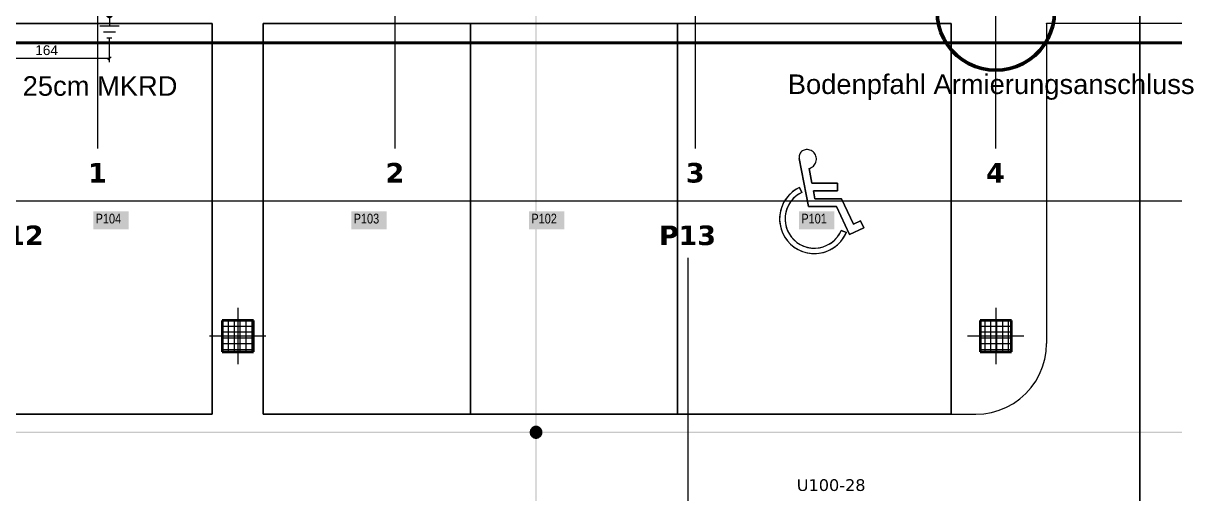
# Model space of a CAD drawing. Extents: x -1132 to 613, y -179 to 712.
# Drawn here: x -121.3 to 178, y 139.1 to 259.4 of the extents above; entities that cross this region are included whole.
import ezdxf
from ezdxf.lldxf.tags import DXFTag

# ---------------------------------------------------------------- set-up
doc = ezdxf.new("R2010")
doc.units = 0
doc.layers.get('0').update_dxf_attribs({"lineweight": 13})
for name, color, linetype, lineweight, true_color in [('A-____-MATC-OTLN', 7, 'Strichpunkt - Mittel', 40, 0x0080ff), ('A-DETL-____-OTLN', 5, 'Continuous', 9, 0x0000ff), ('EL01_VVV_Mass Blitzschutz', 3, 'Continuous', 13, 0x00ff00), ('EL01_WAN_Blitzschutz Text', 1, 'Continuous', 13, 0xff0000), ('EL01_WAN_Leitung_Potentialausgleich', 1, 'fein_strichliert', 13, 0xff0000), ('EL01_WAN_Potentialausgleich', 1, 'Continuous', 13, 0xff0000), ('S-GRID-____-IDEN', 7, 'Continuous', 9, 0x5555aa)]:
    doc.layers.add(name, color=color, linetype=linetype, lineweight=lineweight, true_color=true_color)
for name, color, linetype, lineweight in [('A-AREA-____-IDEN', 7, 'Continuous', 5), ('A-DETL-____-HDLN', 7, '_Verdeckte Linien_', 9), ('A-DETL-____-THIN', 7, 'Continuous', 9), ('A-FLOR-____-OTLN', 7, 'Continuous', 9), ('C-PRKG-____-IDEN', 7, 'Continuous', 5), ('C-PRKG-____-OTLN', 7, 'Continuous', 9), ('S-COLS-____-MCUT', 7, 'Continuous', 35), ('S-COLS-____-OTLN', 7, 'Continuous', 9), ('S-GRID-____-OTLN', 7, 'Continuous', 5)]:
    doc.layers.add(name, color=color, linetype=linetype, lineweight=lineweight)
doc.styles.get("Standard").update_dxf_attribs({"font": 'arial.ttf'})
tags = doc.linetypes.add('_Rasterlinie_', pattern=[0.375, 0.2, -0.05, 0.075, -0.05]).pattern_tags.tags
tags[10:11] = [DXFTag(74, 4), DXFTag(75, 0), DXFTag(340, '0'), DXFTag(46, 1.0), DXFTag(50, 0.0), DXFTag(44, 0.0), DXFTag(45, 0.0)]
tags[8:9] = [DXFTag(74, 4), DXFTag(75, 0), DXFTag(340, '0'), DXFTag(46, 1.0), DXFTag(50, 0.0), DXFTag(44, 0.0), DXFTag(45, 0.0)]
tags[6:7] = [DXFTag(74, 4), DXFTag(75, 0), DXFTag(340, '0'), DXFTag(46, 1.0), DXFTag(50, 0.0), DXFTag(44, 0.0), DXFTag(45, 0.0)]
tags[4:5] = [DXFTag(74, 4), DXFTag(75, 0), DXFTag(340, '0'), DXFTag(46, 1.0), DXFTag(50, 0.0), DXFTag(44, 0.0), DXFTag(45, 0.0)]
tags = doc.linetypes.add('_Strichpunkt - Mittel_', pattern=[0.35, 0.15, -0.1, 0, -0.1]).pattern_tags.tags
tags[10:11] = [DXFTag(74, 4), DXFTag(75, 0), DXFTag(340, '0'), DXFTag(46, 1.0), DXFTag(50, 0.0), DXFTag(44, 0.0), DXFTag(45, 0.0)]
tags[8:9] = [DXFTag(74, 4), DXFTag(75, 0), DXFTag(340, '0'), DXFTag(46, 1.0), DXFTag(50, 0.0), DXFTag(44, 0.0), DXFTag(45, 0.0)]
tags[6:7] = [DXFTag(74, 4), DXFTag(75, 0), DXFTag(340, '0'), DXFTag(46, 1.0), DXFTag(50, 0.0), DXFTag(44, 0.0), DXFTag(45, 0.0)]
tags[4:5] = [DXFTag(74, 4), DXFTag(75, 0), DXFTag(340, '0'), DXFTag(46, 1.0), DXFTag(50, 0.0), DXFTag(44, 0.0), DXFTag(45, 0.0)]
tags = doc.linetypes.add('_Verdeckte Linien_', pattern=[0.15, 0.1, -0.05]).pattern_tags.tags
tags[6:7] = [DXFTag(74, 4), DXFTag(75, 0), DXFTag(340, '0'), DXFTag(46, 1.0), DXFTag(50, 0.0), DXFTag(44, 0.0), DXFTag(45, 0.0)]
tags[4:5] = [DXFTag(74, 4), DXFTag(75, 0), DXFTag(340, '0'), DXFTag(46, 1.0), DXFTag(50, 0.0), DXFTag(44, 0.0), DXFTag(45, 0.0)]
tags = doc.linetypes.add('fein_strichliert', pattern=[4, 1, -2, 1]).pattern_tags.tags
tags[8:9] = [DXFTag(74, 4), DXFTag(75, 0), DXFTag(340, '0'), DXFTag(46, 0.0), DXFTag(50, 0.0), DXFTag(44, 0.0), DXFTag(45, 0.0)]
tags[6:7] = [DXFTag(74, 4), DXFTag(75, 0), DXFTag(340, '0'), DXFTag(46, 0.0), DXFTag(50, 0.0), DXFTag(44, 0.0), DXFTag(45, 0.0)]
tags[4:5] = [DXFTag(74, 4), DXFTag(75, 0), DXFTag(340, '0'), DXFTag(46, 0.0), DXFTag(50, 0.0), DXFTag(44, 0.0), DXFTag(45, 0.0)]
tags = doc.linetypes.add('Strichpunkt - Mittel', pattern=[0.35, 0.15, -0.1, 0, -0.1]).pattern_tags.tags
tags[10:11] = [DXFTag(74, 4), DXFTag(75, 0), DXFTag(340, '0'), DXFTag(46, 1.0), DXFTag(50, 0.0), DXFTag(44, 0.0), DXFTag(45, 0.0)]
tags[8:9] = [DXFTag(74, 4), DXFTag(75, 0), DXFTag(340, '0'), DXFTag(46, 1.0), DXFTag(50, 0.0), DXFTag(44, 0.0), DXFTag(45, 0.0)]
tags[6:7] = [DXFTag(74, 4), DXFTag(75, 0), DXFTag(340, '0'), DXFTag(46, 1.0), DXFTag(50, 0.0), DXFTag(44, 0.0), DXFTag(45, 0.0)]
tags[4:5] = [DXFTag(74, 4), DXFTag(75, 0), DXFTag(340, '0'), DXFTag(46, 1.0), DXFTag(50, 0.0), DXFTag(44, 0.0), DXFTag(45, 0.0)]

# ---------------------------------------------------------------- blocks, each defined once
blk = doc.blocks.new('Referenz-A0ULN8GXQT', base_point=(-1139.87, -119.94))
at = {"layer": 'A-____-MATC-OTLN', "color": 0, "linetype": 'Strichpunkt - Mittel', "ltscale": 0.4}
blk.add_line((-1114.83, 254.4), (174.99, 254.4), dxfattribs=at)
at = {"layer": 'A-DETL-____-HDLN', "color": 0, "linetype": '_Verdeckte Linien_', "ltscale": 0.13}
for p, q in [((164.2, -48.2), (164.2, 411)), ((164.2, 411), (164.2, -48.2))]:
    blk.add_line(p, q, dxfattribs=at)
at = {"layer": 'A-DETL-____-OTLN', "color": 0, "linetype": '_Strichpunkt - Mittel_', "ltscale": 0.13}
for p, q in [((-66.5, 186.6), (-66.5, 172.2)), ((127.4, 186.6), (127.4, 172.2)), ((-59.3, 179.4), (-73.7, 179.4)), ((134.6, 179.4), (120.2, 179.4))]:
    blk.add_line(p, q, dxfattribs=at)
at = {"layer": 'A-DETL-____-THIN', "color": 0, "linetype": 'Continuous', "ltscale": 0.13}
for p, q in [((140.4, 259.4), (140.4, 177.51)), ((140.28, 175.48), (140.4, 177.51)), ((139.94, 173.48), (140.28, 175.48)), ((138.6, 169.65), (139.38, 171.53)), ((139.38, 171.53), (139.94, 173.48)), ((136.45, 166.22), (137.62, 167.88)), ((137.62, 167.88), (138.6, 169.65)), ((133.58, 163.36), (135.09, 164.71)), ((135.09, 164.71), (136.45, 166.22)), ((130.15, 161.2), (131.93, 162.18)), ((131.93, 162.18), (133.58, 163.36)), ((116, 159.41), (122.3, 159.41)), ((122.3, 159.41), (124.32, 159.52)), ((124.32, 159.52), (126.32, 159.86)), ((126.32, 159.86), (128.27, 160.42)), ((128.27, 160.42), (130.15, 161.2))]:
    blk.add_line(p, q, dxfattribs=at)
at = {"layer": 'A-FLOR-____-OTLN', "color": 0, "linetype": 'Continuous', "ltscale": 0.13}
for p, q in [((140.4, 259.4), (140.4, 259.42)), ((174.99, 259.4), (140.4, 259.4))]:
    blk.add_line(p, q, dxfattribs=at)
at = {"layer": 'C-PRKG-____-IDEN', "color": 7, "linetype": 'Continuous', "ltscale": 0.13, "true_color": 0xffffff}
for points in [[(-103.46, 206.73), (-94.39, 206.73), (-103.46, 211.33)], [(-94.39, 206.73), (-103.46, 211.33), (-94.39, 211.33)], [(-37.46, 206.73), (-28.39, 206.73), (-37.46, 211.33)], [(-28.39, 206.73), (-37.46, 211.33), (-28.39, 211.33)], [(7.98, 206.73), (17.06, 206.73), (7.98, 211.33)], [(17.06, 206.73), (7.98, 211.33), (17.06, 211.33)], [(77.04, 206.73), (86.11, 206.73), (77.04, 211.33)], [(86.11, 206.73), (77.04, 211.33), (86.11, 211.33)]]:
    blk.add_solid(points, dxfattribs=at)
at = {"layer": 'C-PRKG-____-OTLN', "color": 0, "linetype": 'Continuous', "ltscale": 0.13}
for p, q in [((-73, 259.39), (-126, 259.39)), ((-73, 259.39), (-126, 259.39)), ((-126, 259.39), (-73, 259.39)), ((-73, 159.41), (-73, 259.39)), ((-73, 159.41), (-73, 259.39)), ((-73, 259.39), (-73, 159.41)), ((-73, 259.39), (-73, 259.39)), ((-7, 259.39), (-60, 259.39)), ((-60, 159.41), (-60, 259.39)), ((-7, 259.39), (-60, 259.39)), ((-60, 259.39), (-60, 159.41)), ((-60, 159.41), (-60, 259.39)), ((-60, 259.39), (-7, 259.39)), ((-60, 259.39), (-60, 259.39)), ((46, 259.39), (-7, 259.39)), ((-7, 159.41), (-7, 259.39)), ((46, 259.39), (-7, 259.39)), ((-7, 259.39), (-7, 159.41)), ((-7, 159.41), (-7, 259.39)), ((-7, 259.39), (46, 259.39)), ((-7, 259.39), (-7, 259.39)), ((-7, 159.41), (-7, 259.39)), ((-7, 159.41), (-7, 259.39)), ((-7, 259.39), (-7, 159.41)), ((-7, 259.39), (-7, 259.39)), ((46, 159.41), (46, 259.39)), ((46, 159.41), (46, 259.39)), ((46, 259.39), (46, 159.41)), ((46, 259.39), (46, 259.39)), ((116, 259.39), (46, 259.39)), ((116, 259.39), (46, 259.39)), ((46, 259.39), (46, 159.41)), ((46, 159.41), (46, 259.39)), ((46, 259.39), (116, 259.39)), ((46, 259.39), (46, 259.39)), ((116, 159.41), (116, 259.39)), ((116, 259.39), (116, 159.41)), ((116, 259.39), (116, 259.39)), ((77.06, 225.17), (77.06, 225.17)), ((77.1, 225.55), (77.07, 225.3)), ((77.1, 225.55), (77.07, 225.3)), ((77.07, 225.3), (77.07, 225.05)), ((77.07, 225.3), (77.07, 225.05)), ((77.07, 225.05), (77.1, 224.8)), ((77.07, 225.05), (77.1, 224.8)), ((77.17, 225.79), (77.1, 225.55)), ((77.17, 225.79), (77.1, 225.55)), ((77.1, 224.8), (79.48, 212.53)), ((79.48, 212.53), (77.1, 224.8)), ((77.27, 226.03), (77.17, 225.79)), ((77.27, 226.03), (77.17, 225.79)), ((77.39, 226.24), (77.27, 226.03)), ((77.39, 226.24), (77.27, 226.03)), ((77.55, 226.44), (77.39, 226.24)), ((77.55, 226.44), (77.39, 226.24)), ((77.73, 226.62), (77.55, 226.44)), ((77.72, 226.62), (77.55, 226.44)), ((77.93, 226.77), (77.73, 226.62)), ((77.93, 226.77), (77.73, 226.62)), ((78.14, 226.9), (77.93, 226.77)), ((78.14, 226.9), (77.93, 226.77)), ((78.38, 226.99), (78.14, 226.9)), ((78.38, 226.99), (78.14, 226.9)), ((78.62, 227.06), (78.38, 226.99)), ((78.62, 227.06), (78.38, 226.99)), ((78.93, 227.1), (78.62, 227.06)), ((78.93, 227.1), (78.62, 227.06)), ((79.25, 227.1), (78.93, 227.1)), ((79.25, 227.1), (78.93, 227.1)), ((79.56, 227.05), (79.25, 227.1)), ((79.56, 227.05), (79.25, 227.1)), ((79.86, 226.97), (79.56, 227.05)), ((79.86, 226.97), (79.56, 227.05)), ((80.16, 226.85), (79.86, 226.97)), ((80.16, 226.85), (79.86, 226.97)), ((80.43, 226.7), (80.16, 226.85)), ((80.43, 226.7), (80.16, 226.85)), ((80.68, 226.51), (80.43, 226.7)), ((80.68, 226.51), (80.43, 226.7)), ((80.9, 226.28), (80.68, 226.51)), ((80.9, 226.28), (80.68, 226.51)), ((81.1, 226.04), (80.9, 226.28)), ((81.1, 226.04), (80.9, 226.28)), ((81.26, 225.76), (81.1, 226.04)), ((81.26, 225.76), (81.1, 226.04)), ((81.38, 225.47), (81.26, 225.76)), ((81.38, 225.47), (81.26, 225.76)), ((81.46, 225.17), (81.38, 225.47)), ((81.46, 225.17), (81.38, 225.47)), ((81.51, 224.86), (81.46, 225.17)), ((81.51, 224.86), (81.46, 225.17)), ((81.48, 224.23), (81.51, 224.54)), ((81.48, 224.23), (81.51, 224.54)), ((81.51, 224.54), (81.51, 224.86)), ((81.51, 224.55), (81.51, 224.86)), ((81.52, 224.67), (81.52, 224.67)), ((79.62, 222.3), (79.92, 222.39)), ((79.62, 222.3), (79.92, 222.39)), ((80.35, 218.53), (79.62, 222.3)), ((79.62, 222.3), (80.35, 218.53)), ((79.62, 222.3), (79.62, 222.3)), ((79.92, 222.39), (80.21, 222.52)), ((79.92, 222.39), (80.21, 222.52)), ((80.21, 222.52), (80.48, 222.68)), ((80.21, 222.52), (80.48, 222.68)), ((80.48, 222.68), (80.73, 222.88)), ((80.48, 222.68), (80.73, 222.88)), ((80.73, 222.88), (80.94, 223.1)), ((80.73, 222.88), (80.94, 223.1)), ((80.94, 223.1), (81.13, 223.36)), ((80.94, 223.1), (81.13, 223.36)), ((81.13, 223.36), (81.28, 223.63)), ((81.13, 223.36), (81.28, 223.63)), ((81.28, 223.63), (81.4, 223.93)), ((81.28, 223.63), (81.4, 223.93)), ((81.4, 223.93), (81.48, 224.23)), ((81.4, 223.93), (81.48, 224.23)), ((86.88, 218.53), (80.35, 218.53)), ((80.35, 218.53), (86.88, 218.53)), ((80.35, 218.53), (80.35, 218.53)), ((86.88, 216.53), (86.88, 218.53)), ((86.88, 218.53), (86.88, 216.53)), ((86.88, 218.53), (86.88, 218.53)), ((74.77, 215.74), (74.26, 215.2)), ((75.29, 216.21), (74.46, 215.42)), ((75.52, 216.4), (74.77, 215.75)), ((76.21, 216.89), (75.29, 216.21)), ((76.34, 216.97), (75.52, 216.4)), ((76.97, 215.71), (76.19, 215.14)), ((77.22, 217.44), (76.21, 216.89)), ((77.01, 215.74), (76.26, 215.2)), ((77.22, 217.44), (76.34, 216.97)), ((77.81, 216.18), (76.97, 215.71)), ((77.81, 216.18), (77.01, 215.74)), ((77.81, 216.18), (77.22, 217.44)), ((77.22, 217.44), (77.81, 216.18)), ((77.22, 217.44), (77.22, 217.44)), ((77.81, 216.18), (77.81, 216.18)), ((81.13, 214.53), (80.74, 216.53)), ((80.74, 216.53), (86.88, 216.53)), ((86.88, 216.53), (80.74, 216.53)), ((80.74, 216.53), (81.13, 214.53)), ((80.74, 216.53), (80.74, 216.53)), ((86.88, 216.53), (86.88, 216.53)), ((72.67, 212.51), (72.34, 211.41)), ((72.72, 212.65), (72.48, 211.94)), ((73.14, 213.56), (72.67, 212.51)), ((73.03, 213.33), (72.72, 212.65)), ((73.38, 213.99), (73.03, 213.33)), ((73.74, 214.53), (73.14, 213.56)), ((73.8, 214.61), (73.38, 213.99)), ((74.46, 215.42), (73.74, 214.53)), ((74.26, 215.2), (73.8, 214.61)), ((74.38, 212.9), (73.98, 212.02)), ((74.38, 212.9), (74.08, 212.28)), ((74.88, 213.72), (74.38, 212.9)), ((74.73, 213.5), (74.38, 212.9)), ((75.13, 214.05), (74.73, 213.5)), ((75.49, 214.47), (74.88, 213.72)), ((75.58, 214.57), (75.13, 214.05)), ((76.19, 215.14), (75.49, 214.47)), ((76.26, 215.2), (75.58, 214.57)), ((79.48, 212.53), (86.68, 212.53)), ((86.68, 212.53), (79.48, 212.53)), ((79.48, 212.53), (79.48, 212.53)), ((87.96, 214.53), (81.13, 214.53)), ((81.13, 214.53), (87.96, 214.53)), ((81.13, 214.53), (81.13, 214.53)), ((86.68, 212.53), (90.02, 205.37)), ((90.02, 205.37), (86.68, 212.53)), ((86.68, 212.53), (86.68, 212.53)), ((90.99, 208.03), (87.96, 214.53)), ((87.96, 214.53), (90.99, 208.03)), ((87.96, 214.53), (87.96, 214.53)), ((72.17, 210.48), (72.11, 209.74)), ((72.15, 210.28), (72.11, 209.14)), ((72.11, 209.74), (72.11, 208.99)), ((72.34, 211.41), (72.15, 210.28)), ((72.29, 211.22), (72.17, 210.48)), ((72.48, 211.94), (72.29, 211.22)), ((73.56, 210.28), (73.51, 209.59)), ((73.54, 210.14), (73.51, 209.18)), ((73.51, 209.59), (73.52, 208.9)), ((73.7, 211.1), (73.54, 210.14)), ((73.67, 210.96), (73.56, 210.28)), ((73.85, 211.63), (73.67, 210.96)), ((73.98, 212.02), (73.7, 211.1)), ((74.08, 212.28), (73.85, 211.63)), ((72.11, 209.4), (72.11, 209.4)), ((72.11, 209.14), (72.22, 208)), ((72.11, 208.99), (72.18, 208.25)), ((72.18, 208.25), (72.31, 207.51)), ((72.22, 208), (72.47, 206.88)), ((72.31, 207.51), (72.5, 206.79)), ((72.47, 206.88), (72.86, 205.81)), ((72.5, 206.79), (72.75, 206.08)), ((73.51, 209.18), (73.6, 208.22)), ((73.52, 208.9), (73.6, 208.22)), ((73.6, 208.22), (73.81, 207.28)), ((73.6, 208.22), (73.74, 207.54)), ((73.74, 207.54), (73.94, 206.88)), ((73.81, 207.28), (74.14, 206.37)), ((73.94, 206.88), (74.2, 206.25)), ((90.02, 205.37), (93.65, 207.06)), ((93.65, 207.06), (90.02, 205.37)), ((92.8, 208.88), (90.99, 208.03)), ((90.99, 208.03), (92.8, 208.88)), ((90.99, 208.03), (90.99, 208.03)), ((93.65, 207.06), (92.8, 208.88)), ((92.8, 208.88), (93.65, 207.06)), ((92.8, 208.88), (92.8, 208.88)), ((93.65, 207.06), (93.65, 207.06)), ((72.75, 206.08), (73.06, 205.4)), ((72.86, 205.81), (73.39, 204.79)), ((73.06, 205.4), (73.42, 204.75)), ((73.39, 204.79), (74.05, 203.85)), ((73.42, 204.75), (74.11, 203.77)), ((74.05, 203.85), (74.82, 203)), ((74.11, 203.77), (74.93, 202.9)), ((74.14, 206.37), (74.59, 205.52)), ((74.2, 206.25), (74.52, 205.63)), ((74.52, 205.63), (75.09, 204.8)), ((74.59, 205.52), (75.14, 204.72)), ((75.09, 204.8), (75.76, 204.04)), ((75.14, 204.72), (75.79, 204.01)), ((75.76, 204.04), (76.53, 203.39)), ((75.79, 204.01), (76.53, 203.39)), ((85.08, 203.12), (85.89, 203.73)), ((85.53, 203.44), (86.26, 204.07)), ((85.89, 203.73), (86.61, 204.44)), ((86.26, 204.07), (86.9, 204.79)), ((86.61, 204.44), (87.23, 205.24)), ((86.9, 204.79), (87.45, 205.59)), ((86.92, 202.77), (87.76, 203.62)), ((87.23, 205.24), (87.58, 205.83)), ((87.25, 203.08), (88.01, 203.93)), ((87.45, 205.59), (87.88, 206.45)), ((87.58, 205.83), (87.88, 206.45)), ((87.76, 203.62), (88.47, 204.58)), ((89.17, 205.9), (87.88, 206.45)), ((87.88, 206.45), (89.17, 205.9)), ((87.88, 206.45), (87.88, 206.45)), ((88.01, 203.93), (88.65, 204.88)), ((88.47, 204.58), (88.85, 205.23)), ((88.65, 204.88), (89.17, 205.9)), ((88.85, 205.23), (89.17, 205.9)), ((89.17, 205.9), (89.17, 205.9)), ((90.02, 205.37), (90.02, 205.37)), ((74.82, 203), (75.69, 202.26)), ((74.93, 202.9), (75.86, 202.15)), ((75.69, 202.26), (76.66, 201.64)), ((75.86, 202.15), (76.88, 201.52)), ((76.53, 203.39), (77.34, 202.86)), ((76.53, 203.39), (77.38, 202.84)), ((76.66, 201.64), (77.69, 201.15)), ((76.88, 201.52), (77.97, 201.04)), ((77.34, 202.86), (78.21, 202.45)), ((77.38, 202.84), (78.3, 202.41)), ((77.69, 201.15), (78.78, 200.79)), ((77.97, 201.04), (79.12, 200.71)), ((78.21, 202.45), (79.13, 202.14)), ((78.3, 202.41), (79.26, 202.11)), ((78.78, 200.79), (79.9, 200.58)), ((79.12, 200.71), (80.3, 200.54)), ((79.13, 202.14), (80.08, 201.96)), ((79.26, 202.11), (80.26, 201.94)), ((79.9, 200.58), (81.05, 200.51)), ((80.08, 201.96), (81.04, 201.91)), ((80.26, 201.94), (81.27, 201.91)), ((80.3, 200.54), (81.5, 200.52)), ((81.04, 201.91), (82, 201.98)), ((81.05, 200.51), (82.19, 200.59)), ((81.27, 201.91), (82.28, 202.02)), ((81.5, 200.52), (82.68, 200.67)), ((82, 201.98), (82.95, 202.17)), ((82.19, 200.59), (83.32, 200.82)), ((82.28, 202.02), (83.26, 202.26)), ((82.68, 200.67), (83.84, 200.98)), ((82.95, 202.17), (83.86, 202.48)), ((83.26, 202.26), (84.2, 202.63)), ((83.32, 200.82), (84.4, 201.19)), ((83.84, 200.98), (84.94, 201.43)), ((83.86, 202.48), (84.73, 202.9)), ((84.2, 202.63), (85.08, 203.12)), ((84.4, 201.19), (85.43, 201.69)), ((84.73, 202.9), (85.53, 203.44)), ((84.94, 201.43), (85.98, 202.03)), ((85.43, 201.69), (86.38, 202.33)), ((85.98, 202.03), (86.92, 202.77)), ((86.38, 202.33), (87.25, 203.08)), ((-73, 159.41), (-126, 159.41)), ((-126, 159.41), (-73, 159.41)), ((-73, 159.41), (-126, 159.41)), ((-73, 159.41), (-73, 159.41)), ((-7, 159.41), (-60, 159.41)), ((-60, 159.41), (-7, 159.41)), ((-7, 159.41), (-60, 159.41)), ((-60, 159.41), (-60, 159.41)), ((46, 159.41), (-7, 159.41)), ((-7, 159.41), (46, 159.41)), ((46, 159.41), (-7, 159.41)), ((-7, 159.41), (-7, 159.41)), ((-7, 159.41), (-7, 159.41)), ((46, 159.41), (46, 159.41)), ((116, 159.41), (46, 159.41)), ((46, 159.41), (116, 159.41)), ((116, 159.41), (46, 159.41)), ((46, 159.41), (46, 159.41)), ((116, 159.41), (116, 159.41))]:
    blk.add_line(p, q, dxfattribs=at)
at = {"layer": 'S-COLS-____-MCUT', "color": 0, "linetype": 'Continuous', "ltscale": 0.35}
for p, q in [((-62.5, 183.4), (-70.5, 183.4)), ((-70.5, 183.4), (-70.5, 175.4)), ((-62.5, 175.4), (-62.5, 183.4)), ((131.4, 183.4), (123.4, 183.4)), ((123.4, 183.4), (123.4, 175.4)), ((131.4, 175.4), (131.4, 183.4)), ((-70.5, 175.4), (-62.5, 175.4)), ((123.4, 175.4), (131.4, 175.4))]:
    blk.add_line(p, q, dxfattribs=at)
at = {"layer": 'S-COLS-____-OTLN', "color": 0, "linetype": 'Continuous', "ltscale": 0.13}
for p, q in [((-70.34, 175.4), (-70.34, 183.4)), ((-68.84, 175.4), (-68.84, 183.4)), ((-67.34, 175.4), (-67.34, 183.4)), ((-65.84, 175.4), (-65.84, 183.4)), ((-64.34, 175.4), (-64.34, 183.4)), ((-62.84, 175.4), (-62.84, 183.4)), ((124.66, 175.4), (124.66, 183.4)), ((126.16, 175.4), (126.16, 183.4)), ((127.66, 175.4), (127.66, 183.4)), ((129.16, 175.4), (129.16, 183.4)), ((130.66, 175.4), (130.66, 183.4)), ((-70.5, 181.97), (-62.5, 181.97)), ((-70.5, 180.47), (-62.5, 180.47)), ((123.4, 181.97), (131.4, 181.97)), ((123.4, 180.47), (131.4, 180.47)), ((-70.5, 178.97), (-62.5, 178.97)), ((-70.5, 177.47), (-62.5, 177.47)), ((123.4, 178.97), (131.4, 178.97)), ((123.4, 177.47), (131.4, 177.47)), ((-70.5, 175.97), (-62.5, 175.97)), ((123.4, 175.97), (131.4, 175.97))]:
    blk.add_line(p, q, dxfattribs=at)
at = {"layer": 'S-GRID-____-OTLN', "color": 0, "linetype": '_Rasterlinie_', "ltscale": 0.13}
for p, q in [((-102.3, 227.4), (-102.3, 411)), ((-26.2, 227.4), (-26.2, 411)), ((50.6, 227.4), (50.6, 411)), ((127.4, 227.4), (127.4, 411)), ((-1093.45, 214), (174.99, 214)), ((48.7, -106.7), (48.7, 199.4))]:
    blk.add_line(p, q, dxfattribs=at)
at = {"layer": 'A-AREA-____-IDEN', "color": 0, "linetype": 'Continuous', "ltscale": 0.13, "insert": (76.49, 142.79), "char_height": 3, "attachment_point": 1}
blk.add_mtext('{\\fVerdana;U100-28}', dxfattribs=at)
at = {"layer": 'C-PRKG-____-IDEN', "color": 0, "linetype": 'Continuous', "ltscale": 0.13, "char_height": 2.5, "attachment_point": 1}
for s, insert in [('{\\W0.8;\\fArial;P104}', (-102.84, 210.71)), ('{\\W0.8;\\fArial;P103}', (-36.84, 210.71)), ('{\\W0.8;\\fArial;P102}', (8.61, 210.71)), ('{\\W0.8;\\fArial;P101}', (77.66, 210.71))]:
    blk.add_mtext(s, dxfattribs=dict(at, insert=insert))
at = {"layer": 'S-GRID-____-IDEN', "color": 0, "linetype": 'Continuous', "lineweight": 5, "ltscale": 0.13, "char_height": 5, "attachment_point": 1}
for s, insert in [('{\\fVerdana|b1|i0;1}', (-104.78, 223.69)), ('{\\fVerdana|b1|i0;2}', (-28.68, 223.69)), ('{\\fVerdana|b1|i0;3}', (48.12, 223.69)), ('{\\fVerdana|b1|i0;4}', (124.92, 223.69)), ('{\\fVerdana|b1|i0;P12}', (-130.74, 207.69)), ('{\\fVerdana|b1|i0;P13}', (41.26, 207.69))]:
    blk.add_mtext(s, dxfattribs=dict(at, insert=insert))
blk = doc.blocks.new('Bauteilbeschriftung-A0ULN8HFQT', base_point=(-121.5, 240.89))
at = {"color": 0, "linetype": 'ByBlock', "lineweight": -2, "ltscale": 0.13, "insert": (-121.5, 245.89), "char_height": 5, "attachment_point": 1}
blk.add_mtext('{\\fArial;25cm MKRD}', dxfattribs=at)
blk = doc.blocks.new('Kreis-A0ULN8HVQT', base_point=(112.4, 247.4))
at = {"color": 0, "linetype": 'ByBlock', "lineweight": -2, "ltscale": 0.5}
for p, q in [((120.43, 275.68), (118.88, 274.74)), ((122.08, 276.42), (120.43, 275.68)), ((123.81, 276.96), (122.08, 276.42)), ((125.59, 277.29), (123.81, 276.96)), ((127.4, 277.4), (125.59, 277.29)), ((129.2, 277.29), (127.4, 277.4)), ((130.99, 276.96), (129.2, 277.29)), ((132.72, 276.43), (130.99, 276.96)), ((134.37, 275.68), (132.72, 276.43)), ((135.92, 274.75), (134.37, 275.68)), ((117.45, 273.63), (116.17, 272.35)), ((118.88, 274.74), (117.45, 273.63)), ((137.34, 273.63), (135.92, 274.75)), ((138.62, 272.35), (137.34, 273.63)), ((114.12, 269.37), (113.37, 267.72)), ((115.05, 270.92), (114.12, 269.37)), ((116.17, 272.35), (115.05, 270.92)), ((139.74, 270.92), (138.62, 272.35)), ((140.68, 269.37), (139.74, 270.92)), ((141.42, 267.72), (140.68, 269.37)), ((113.37, 267.72), (112.83, 265.99)), ((141.96, 265.99), (141.42, 267.72)), ((112.51, 264.21), (112.4, 262.4)), ((112.83, 265.99), (112.51, 264.21)), ((142.29, 264.21), (141.96, 265.99)), ((142.4, 262.4), (142.29, 264.21)), ((112.4, 262.4), (112.51, 260.59)), ((112.51, 260.59), (112.83, 258.81)), ((141.96, 258.81), (142.29, 260.59)), ((142.29, 260.59), (142.4, 262.4)), ((112.83, 258.81), (113.37, 257.08)), ((141.42, 257.08), (141.96, 258.81)), ((113.37, 257.08), (114.12, 255.43)), ((114.12, 255.43), (115.05, 253.88)), ((139.74, 253.88), (140.68, 255.43)), ((140.68, 255.43), (141.42, 257.08)), ((115.05, 253.88), (116.17, 252.45)), ((116.17, 252.45), (117.45, 251.17)), ((137.35, 251.17), (138.63, 252.45)), ((138.63, 252.45), (139.74, 253.88)), ((117.45, 251.17), (118.88, 250.05)), ((118.88, 250.05), (120.43, 249.12)), ((120.43, 249.12), (122.08, 248.37)), ((132.72, 248.38), (134.37, 249.12)), ((134.37, 249.12), (135.92, 250.06)), ((135.92, 250.06), (137.35, 251.17)), ((122.08, 248.37), (123.81, 247.84)), ((123.81, 247.84), (125.59, 247.51)), ((125.59, 247.51), (127.4, 247.4)), ((127.4, 247.4), (129.21, 247.51)), ((129.21, 247.51), (130.99, 247.84)), ((130.99, 247.84), (132.72, 248.38))]:
    blk.add_line(p, q, dxfattribs=at)
blk = doc.blocks.new('Bauteilbeschriftung-A0ULN8IPQT', base_point=(74.19, 241.34))
at = {"color": 0, "linetype": 'ByBlock', "lineweight": -2, "ltscale": 0.13, "insert": (74.19, 246.34), "char_height": 5, "attachment_point": 1}
blk.add_mtext('{\\fArial;Bodenpfahl Armierungsanschluss }', dxfattribs=at)
blk = doc.blocks.new('Maß-A0ULN8JDQT', base_point=(-132.42, 249.47))
at = {"color": 0, "lineweight": -2}
for p, q in [((-132, 249.47), (-132, 259.4)), ((-99.3, 249.47), (-99.3, 255.65)), ((-131.59, 250.88), (-132.42, 250.05)), ((-132, 250.47), (-99.3, 250.47)), ((-98.89, 250.88), (-99.72, 250.05))]:
    blk.add_line(p, q, dxfattribs=at)
at = {"color": 0, "lineweight": -2, "insert": (-118.29, 253.8), "char_height": 2.5, "attachment_point": 1}
blk.add_mtext('{\\fArial;164}', dxfattribs=at)
blk = doc.blocks.new('Erdungs-Anschluss-A0ULN8JXQT', base_point=(-101.8, 255.65))
at = {"color": 0, "linetype": 'ByBlock', "lineweight": -2, "ltscale": 0.13}
for p, q in [((-100.04, 261.75), (-100.05, 261.65)), ((-100.05, 261.65), (-100.04, 261.55)), ((-100.02, 261.84), (-100.04, 261.75)), ((-100.04, 261.55), (-100.02, 261.46)), ((-99.99, 261.93), (-100.02, 261.84)), ((-100.02, 261.46), (-99.99, 261.36)), ((-99.95, 262.02), (-99.99, 261.93)), ((-99.99, 261.36), (-99.95, 261.28)), ((-99.89, 262.1), (-99.95, 262.02)), ((-99.95, 261.28), (-99.89, 261.2)), ((-99.83, 262.17), (-99.89, 262.1)), ((-99.89, 261.2), (-99.83, 261.12)), ((-99.76, 262.24), (-99.83, 262.17)), ((-99.83, 261.12), (-99.76, 261.06)), ((-99.67, 262.29), (-99.76, 262.24)), ((-99.76, 261.06), (-99.67, 261)), ((-99.59, 262.34), (-99.67, 262.29)), ((-99.67, 261), (-99.59, 260.96)), ((-99.49, 262.37), (-99.59, 262.34)), ((-99.59, 260.96), (-99.49, 260.93)), ((-99.4, 262.39), (-99.49, 262.37)), ((-99.49, 260.93), (-99.4, 260.91)), ((-99.3, 262.39), (-99.4, 262.39)), ((-99.4, 260.91), (-99.3, 260.9)), ((-99.2, 262.39), (-99.3, 262.39)), ((-99.3, 261.65), (-99.3, 258.65)), ((-99.3, 260.9), (-99.2, 260.91)), ((-99.11, 262.37), (-99.2, 262.39)), ((-99.2, 260.91), (-99.11, 260.93)), ((-99.02, 262.34), (-99.11, 262.37)), ((-99.11, 260.93), (-99.02, 260.96)), ((-98.93, 262.29), (-99.02, 262.34)), ((-99.02, 260.96), (-98.93, 261)), ((-98.85, 262.24), (-98.93, 262.29)), ((-98.93, 261), (-98.85, 261.06)), ((-98.78, 262.17), (-98.85, 262.24)), ((-98.85, 261.06), (-98.78, 261.12)), ((-98.71, 262.1), (-98.78, 262.17)), ((-98.78, 261.12), (-98.71, 261.2)), ((-98.66, 262.02), (-98.71, 262.1)), ((-98.71, 261.2), (-98.66, 261.28)), ((-98.61, 261.93), (-98.66, 262.02)), ((-98.66, 261.28), (-98.61, 261.36)), ((-98.58, 261.84), (-98.61, 261.93)), ((-98.61, 261.36), (-98.58, 261.46)), ((-98.56, 261.75), (-98.58, 261.84)), ((-98.58, 261.46), (-98.56, 261.55)), ((-98.56, 261.65), (-98.56, 261.75)), ((-98.56, 261.55), (-98.56, 261.65)), ((-96.8, 258.65), (-101.8, 258.65)), ((-97.75, 257.15), (-100.84, 257.15)), ((-98.68, 255.65), (-99.93, 255.65))]:
    blk.add_line(p, q, dxfattribs=at)
for points in [[(-98.56, 261.65), (-100.05, 261.65), (-98.58, 261.84)], [(-100.05, 261.65), (-98.58, 261.84), (-100.02, 261.84)], [(-100.02, 261.46), (-98.56, 261.65), (-100.05, 261.65)], [(-98.58, 261.84), (-100.02, 261.84), (-98.66, 262.02)], [(-100.02, 261.84), (-98.66, 262.02), (-99.95, 262.02)], [(-98.58, 261.46), (-100.02, 261.46), (-98.56, 261.65)], [(-99.95, 261.28), (-98.58, 261.46), (-100.02, 261.46)], [(-98.66, 262.02), (-99.95, 262.02), (-98.78, 262.17)], [(-99.95, 262.02), (-98.78, 262.17), (-99.83, 262.17)], [(-98.66, 261.28), (-99.95, 261.28), (-98.58, 261.46)], [(-99.83, 261.12), (-98.66, 261.28), (-99.95, 261.28)], [(-98.78, 262.17), (-99.83, 262.17), (-98.93, 262.29)], [(-99.83, 262.17), (-98.93, 262.29), (-99.67, 262.29)], [(-98.78, 261.12), (-99.83, 261.12), (-98.66, 261.28)], [(-99.67, 261), (-98.78, 261.12), (-99.83, 261.12)], [(-98.78, 261.12), (-99.83, 261.12), (-98.78, 261.12)], [(-99.83, 261.12), (-98.78, 261.12), (-99.83, 261.12)], [(-98.93, 262.29), (-99.67, 262.29), (-99.11, 262.37)], [(-99.67, 262.29), (-99.11, 262.37), (-99.49, 262.37)], [(-98.93, 261), (-99.67, 261), (-98.78, 261.12)], [(-99.49, 260.93), (-98.93, 261), (-99.67, 261)], [(-99.11, 262.37), (-99.49, 262.37), (-99.3, 262.39)], [(-99.11, 260.93), (-99.49, 260.93), (-98.93, 261)], [(-99.3, 260.9), (-99.11, 260.93), (-99.49, 260.93)]]:
    blk.add_solid(points, dxfattribs=at)
blk = doc.blocks.new('Anschlusspunkt-A0ULN8K1QT', base_point=(8.3, 153.3))
at = {"color": 0, "linetype": 'ByBlock', "lineweight": -2, "ltscale": 0.13}
for p, q in [((8.61, 155.71), (8.5, 155.55)), ((8.74, 155.86), (8.61, 155.71)), ((8.89, 155.99), (8.74, 155.86)), ((9.05, 156.1), (8.89, 155.99)), ((9.23, 156.18), (9.05, 156.1)), ((9.41, 156.25), (9.23, 156.18)), ((9.6, 156.29), (9.41, 156.25)), ((9.8, 156.3), (9.6, 156.29)), ((10, 156.29), (9.8, 156.3)), ((10.19, 156.25), (10, 156.29)), ((10.37, 156.18), (10.19, 156.25)), ((10.55, 156.1), (10.37, 156.18)), ((10.71, 155.99), (10.55, 156.1)), ((10.86, 155.86), (10.71, 155.99)), ((10.99, 155.71), (10.86, 155.86)), ((11.1, 155.55), (10.99, 155.71)), ((8.31, 154.99), (8.3, 154.8)), ((8.3, 154.8), (8.31, 154.6)), ((8.35, 155.19), (8.31, 154.99)), ((8.31, 154.6), (8.35, 154.41)), ((8.41, 155.37), (8.35, 155.19)), ((8.35, 154.41), (8.41, 154.22)), ((8.5, 155.55), (8.41, 155.37)), ((8.41, 154.22), (8.5, 154.05)), ((8.5, 154.05), (8.61, 153.89)), ((8.61, 153.89), (8.74, 153.74)), ((8.74, 153.74), (8.89, 153.61)), ((8.89, 153.61), (9.05, 153.5)), ((9.05, 153.5), (9.23, 153.41)), ((9.23, 153.41), (9.41, 153.35)), ((9.41, 153.35), (9.6, 153.31)), ((9.6, 153.31), (9.8, 153.3)), ((9.8, 153.3), (10, 153.31)), ((10, 153.31), (10.19, 153.35)), ((10.19, 153.35), (10.37, 153.41)), ((10.37, 153.41), (10.55, 153.5)), ((10.55, 153.5), (10.71, 153.61)), ((10.71, 153.61), (10.86, 153.74)), ((10.86, 153.74), (10.99, 153.89)), ((10.99, 153.89), (11.1, 154.05)), ((11.19, 155.37), (11.1, 155.55)), ((11.1, 154.05), (11.19, 154.22)), ((11.25, 155.19), (11.19, 155.37)), ((11.19, 154.22), (11.25, 154.41)), ((11.29, 154.99), (11.25, 155.19)), ((11.25, 154.41), (11.29, 154.6)), ((11.3, 154.8), (11.29, 154.99)), ((11.29, 154.6), (11.3, 154.8))]:
    blk.add_line(p, q, dxfattribs=at)
for points in [[(11.1, 155.56), (8.51, 155.56), (10.87, 155.85)], [(8.51, 155.56), (10.87, 155.85), (8.73, 155.85)], [(10.87, 155.85), (8.73, 155.85), (10.85, 155.87)], [(8.73, 155.85), (10.85, 155.87), (8.75, 155.87)], [(10.85, 155.87), (8.75, 155.87), (10.56, 156.09)], [(8.75, 155.87), (10.56, 156.09), (9.04, 156.09)], [(10.56, 156.09), (9.04, 156.09), (10.54, 156.11)], [(9.04, 156.09), (10.54, 156.11), (9.07, 156.11)], [(10.54, 156.11), (9.07, 156.11), (10.2, 156.24)], [(9.07, 156.11), (10.2, 156.24), (9.39, 156.24)], [(10.2, 156.24), (9.39, 156.24), (10.17, 156.25)], [(9.39, 156.24), (10.17, 156.25), (9.47, 156.25)], [(10.17, 156.25), (9.47, 156.25), (9.78, 156.3)], [(11.3, 154.8), (8.3, 154.8), (11.25, 155.18)], [(8.3, 154.8), (11.25, 155.18), (8.35, 155.18)], [(8.35, 154.41), (11.3, 154.8), (8.3, 154.8)], [(11.25, 155.19), (8.35, 155.19), (11.1, 155.54)], [(8.35, 155.19), (11.1, 155.54), (8.5, 155.54)], [(11.25, 155.18), (8.35, 155.18), (11.25, 155.19)], [(8.35, 155.18), (11.25, 155.19), (8.35, 155.19)], [(11.25, 154.41), (8.35, 154.41), (11.3, 154.8)], [(8.5, 154.06), (11.25, 154.41), (8.35, 154.41)], [(11.25, 154.41), (8.35, 154.41), (11.25, 154.41)], [(8.35, 154.41), (11.25, 154.41), (8.35, 154.41)], [(11.1, 155.54), (8.5, 155.54), (11.1, 155.56)], [(8.5, 155.54), (11.1, 155.56), (8.51, 155.56)], [(11.1, 154.06), (8.5, 154.06), (11.25, 154.41)], [(8.51, 154.04), (11.1, 154.06), (8.5, 154.06)], [(11.1, 154.04), (8.51, 154.04), (11.1, 154.06)], [(8.73, 153.75), (11.1, 154.04), (8.51, 154.04)], [(10.87, 153.75), (8.73, 153.75), (11.1, 154.04)], [(8.75, 153.73), (10.87, 153.75), (8.73, 153.75)], [(10.85, 153.73), (8.75, 153.73), (10.87, 153.75)], [(9.04, 153.51), (10.85, 153.73), (8.75, 153.73)], [(10.56, 153.51), (9.04, 153.51), (10.85, 153.73)], [(9.07, 153.49), (10.56, 153.51), (9.04, 153.51)], [(10.54, 153.49), (9.07, 153.49), (10.56, 153.51)], [(9.39, 153.35), (10.54, 153.49), (9.07, 153.49)], [(10.2, 153.35), (9.39, 153.35), (10.54, 153.49)], [(9.47, 153.34), (10.2, 153.35), (9.39, 153.35)], [(10.17, 153.34), (9.47, 153.34), (10.2, 153.35)], [(9.78, 153.3), (10.17, 153.34), (9.47, 153.34)]]:
    blk.add_solid(points, dxfattribs=at)

msp = doc.modelspace()

# ---------------------------------------------------------------- linework, layer by layer
at = {"layer": 'EL01_WAN_Leitung_Potentialausgleich', "linetype": 'ByBlock', "ltscale": 0.13}
for points in [[(9.65, -45.2), (9.95, -45.2), (9.65, 411)], [(9.95, -45.2), (9.65, 411), (9.95, 411)], [(174.99, 154.65), (-1035.05, 154.65), (174.99, 154.95)], [(-1035.05, 154.65), (174.99, 154.95), (-1035.05, 154.95)], [(174.99, 154.95), (-1035.05, 154.95), (-1035.05, 154.95)], [(174.99, 154.65), (174.99, 154.65), (-1035.05, 154.65)]]:
    msp.add_solid(points, dxfattribs=at)

# ---------------------------------------------------------------- block references
at = {"color": 9, "lineweight": 25, "ltscale": 0.25, "true_color": 0xc0c0c0}
msp.add_blockref('Referenz-A0ULN8GXQT', (-1139.87, -119.94), dxfattribs=at)
at = {"layer": 'EL01_VVV_Mass Blitzschutz', "linetype": 'Continuous', "ltscale": 0.13}
msp.add_blockref('Maß-A0ULN8JDQT', (-132.42, 249.47), dxfattribs=at)
at = {"layer": 'EL01_WAN_Blitzschutz Text', "linetype": 'ByBlock', "ltscale": 0.13}
msp.add_blockref('Bauteilbeschriftung-A0ULN8IPQT', (74.19, 241.34), dxfattribs=at)
at = {"layer": 'EL01_WAN_Leitung_Potentialausgleich', "linetype": 'ByBlock', "lineweight": 50, "ltscale": 0.5}
msp.add_blockref('Kreis-A0ULN8HVQT', (112.4, 247.4), dxfattribs=at)
at = {"layer": 'EL01_WAN_Leitung_Potentialausgleich', "linetype": 'ByBlock', "ltscale": 0.13}
for name, p in [('Bauteilbeschriftung-A0ULN8HFQT', (-121.5, 240.89)), ('Anschlusspunkt-A0ULN8K1QT', (8.3, 153.3))]:
    msp.add_blockref(name, p, dxfattribs=at)
at = {"layer": 'EL01_WAN_Potentialausgleich', "linetype": 'ByBlock', "ltscale": 0.13}
msp.add_blockref('Erdungs-Anschluss-A0ULN8JXQT', (-101.8, 255.65), dxfattribs=at)

doc.saveas('drawing.dxf')
